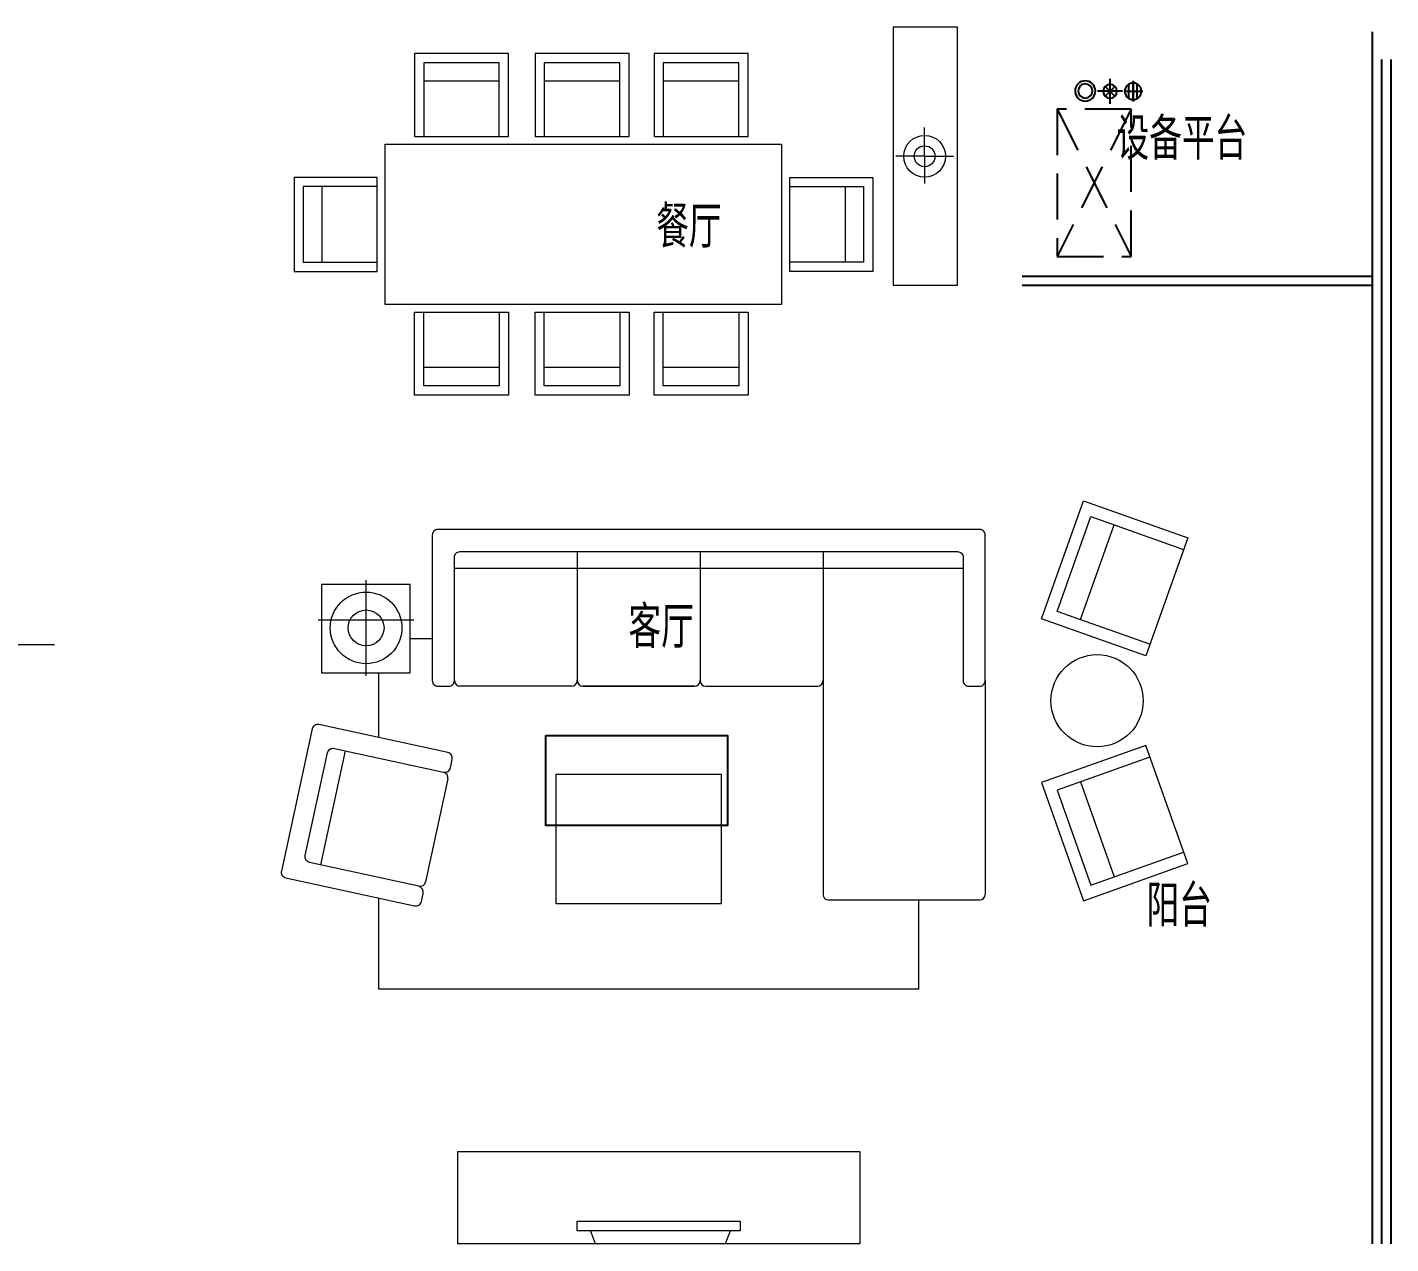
# Model space of a CAD drawing. Extents: x 72956 to 162056, y -6841 to 35159.
# Drawn here: x 132353 to 139751, y 12938 to 19538 of the extents above; entities that cross this region are included whole.
import ezdxf

# ---------------------------------------------------------------- set-up
doc = ezdxf.new("R2010")
doc.units = 0
doc.header["$LTSCALE"] = 1000
doc.header["$MEASUREMENT"] = 0
doc.linetypes.add('DASH', pattern=[0.35, 0.25, -0.1])
doc.layers.get('0').update_dxf_attribs({"linetype": 'CONTINUOUS'})
for name, color, linetype in [('-厨卫', 154, 'CONTINUOUS'), ('-文字', 7, 'CONTINUOUS'), ('-阳台栏杆', 152, 'CONTINUOUS'), ('A-AD-ARCH-AXIS', 1, 'CONTINUOUS'), ('A-AE-PIPE-ROOF', 10, 'CONTINUOUS'), ('A-AE-PIPE-SMAL', 51, 'CONTINUOUS'), ('A-WE-HOLE-TOLT', 14, 'CONTINUOUS'), ('AC', 33, 'CONTINUOUS'), ('fenshua', 233, 'CONTINUOUS'), ('改动', 1, 'CONTINUOUS')]:
    doc.layers.add(name, color=color, linetype=linetype)
doc.layers.add('-家具', color=44, linetype='CONTINUOUS', lineweight=9)
doc.styles.add('样式 1', font='SIMHEI.TTF', dxfattribs={"width": 0.65, "height": 500})

# ---------------------------------------------------------------- blocks, each defined once
blk = doc.blocks.new('4565767887yhj')
at = {"layer": 'AC', "linetype": 'DASH'}
for p, q in [((280735.2, 132575), (279935.2, 132175)), ((280735.2, 132175), (279935.2, 132575))]:
    blk.add_line(p, q, dxfattribs=at)
blk.add_lwpolyline([(279935.2, 132575), (280735.2, 132575), (280735.2, 132175), (279935.2, 132175)], close=True, dxfattribs=at)
blk = doc.blocks.new('w-p-r')
for radius in [55, 38.5]:
    blk.add_circle((0, 0), radius)
blk = doc.blocks.new('kongtiao')
at = {"layer": 'A-AD-ARCH-AXIS'}
for p, q in [((113322.9, 10563.1), (113322.9, 10666.3)), ((113379, 10613.6), (113268.4, 10613.6)), ((113322.9, 10556.3), (113322.9, 10420.8)), ((113255.2, 10488.6), (113390.7, 10488.6))]:
    blk.add_line(p, q, dxfattribs=at)
at = {"layer": 'A-AE-PIPE-SMAL'}
for p, q in [((113349.5, 10515.1), (113296.4, 10462.1)), ((113296.4, 10515.1), (113349.5, 10462.1)), ((113322.9, 10526.1), (113322.9, 10451.1)), ((113285.4, 10488.6), (113360.4, 10488.6))]:
    blk.add_line(p, q, dxfattribs=at)
blk.add_circle((113322.9, 10488.6), 37.5, dxfattribs=at)
at = {"layer": 'A-WE-HOLE-TOLT'}
for p, q in [((113279.9, 10613.6), (113369.9, 10613.6)), ((113284, 10591.1), (113361.9, 10591.1)), ((113285.9, 10636.1), (113363.8, 10636.1))]:
    blk.add_line(p, q, dxfattribs=at)
blk.add_circle((113322.9, 10613.6), 45, dxfattribs=at)
at = {"layer": 'A-AE-PIPE-ROOF'}
blk.add_blockref('w-p-r', (113324.9, 10354), dxfattribs=at)
at = {"layer": '改动', "linetype": 'ByBlock'}
blk.add_blockref('4565767887yhj', (-167508.4, -121972.7), dxfattribs=at)
blk = doc.blocks.new('jj')
at = {"layer": '-家具'}
for q in [(180211.2, 139887.1, 23437.5), (180211.2, 139887.1, 23437.5), (180054.7, 139730.6, 23437.5), (180054.7, 139730.6, 23437.5), (180211.2, 139582.6, 23437.5), (180367.7, 139730.6, 23437.5), (180367.7, 139730.6, 23437.5), (180211.2, 139582.6, 23437.5)]:
    blk.add_line((180211.2, 139730.6, 23437.5), q, dxfattribs=at)
at = {"layer": '-家具', "elevation": 23437.5}
blk.add_lwpolyline([(180389.8, 140430.6), (180039.8, 140430.6), (180039.8, 139030.6), (180389.8, 139030.6)], close=True, dxfattribs=at)
at = {"layer": '-家具'}
for radius in [113.4, 113.4, 56.7, 56.7]:
    blk.add_circle((180211.2, 139730.6, 23437.5), radius, dxfattribs=at)
blk = doc.blocks.new('o')
at = {"layer": '-家具'}
for p, q in [((180845, 137146, 23437.5), (181072.8, 137786.7, 23437.5)), ((181072.8, 137786.7, 23437.5), (181638.2, 137585.8, 23437.5)), ((180930.2, 137186.5, 23437.5), (181113.3, 137701.6, 23437.5)), ((181113.3, 137701.6, 23437.5), (181615.8, 137522.9, 23437.5)), ((181055.8, 137141.8, 23437.5), (181238.9, 137656.9, 23437.5)), ((181638.2, 137585.8, 23437.5), (181410.4, 136945, 23437.5)), ((181432.7, 137007.9, 23437.5), (180930.2, 137186.5, 23437.5)), ((181410.4, 136945, 23437.5), (180845, 137146, 23437.5)), ((181410.4, 136458.5, 23437.5), (180845, 136257.5, 23437.5)), ((181638.2, 135817.8, 23437.5), (181410.4, 136458.5, 23437.5)), ((181432.7, 136395.7, 23437.5), (180930.2, 136217, 23437.5)), ((181055.8, 136261.7, 23437.5), (181238.9, 135746.6, 23437.5)), ((180845, 136257.5, 23437.5), (181072.8, 135616.8, 23437.5)), ((180930.2, 136217, 23437.5), (181113.3, 135701.9, 23437.5)), ((181072.8, 135616.8, 23437.5), (181638.2, 135817.8, 23437.5)), ((181113.3, 135701.9, 23437.5), (181615.8, 135880.6, 23437.5))]:
    blk.add_line(p, q, dxfattribs=at)
blk.add_circle((181146.8, 136701.8, -122332), 250.2, dxfattribs=at)
blk = doc.blocks.new('p')
at = {"layer": '-家具'}
for p, q in [((177971.6, 137510.6, 23437.5), (177971.6, 136810.6, 23437.5)), ((178638.2, 137510.6, 23437.5), (178638.2, 136810.6, 23437.5)), ((179304.9, 137510.6, 23437.5), (179304.9, 135650.6, 23437.5)), ((180064.9, 137480.6, 23437.5), (180064.9, 136810.6, 23437.5)), ((177304.9, 137420.6, 23437.5), (180064.9, 137420.6, 23437.5)), ((177064.4, 137332.5, 23437.5), (176584.4, 137332.5, 23437.5)), ((176584.4, 137332.5, 23437.5), (176584.4, 136852.5, 23437.5)), ((176825.9, 136837.7, 23437.5), (176825.9, 137356.1, 23437.5)), ((177064.4, 136852.5, 23437.5), (177064.4, 137332.5, 23437.5)), ((177085.1, 137139.3, 23437.5), (176566.7, 137139.3, 23437.5)), ((176584.4, 136852.5, 23437.5), (177064.4, 136852.5, 23437.5)), ((177941.6, 136780.6, 23437.5), (177334.9, 136780.6, 23437.5)), ((178001.6, 136780.6, 23437.5), (178608.2, 136780.6, 23437.5)), ((178608.2, 136780.6, 23437.5), (178001.6, 136780.6, 23437.5)), ((178668.2, 136780.6, 23437.5), (179274.9, 136780.6, 23437.5)), ((180184.9, 136810.6, 23437.5), (180184.9, 135650.6, 23437.5)), ((176580, 135811.1, 28582.3), (176714.4, 136429.9, 28582.3)), ((176653.6, 136443.1, 28582.3), (177246.2, 136314.1, 28582.3)), ((177270, 136277.2, 28582.3), (177148.7, 135719.2, 28582.3)), ((179334.9, 135620.6, 23437.5), (180154.9, 135620.6, 23437.5))]:
    blk.add_line(p, q, dxfattribs=at)
for points, elevation in [([(180094.9, 136780.6), (180154.9, 136780.6, 0.414214), (180184.9, 136810.6), (180184.9, 137600.6, 0.414214), (180154.9, 137630.6), (177214.9, 137630.6, 0.414214), (177184.9, 137600.6), (177184.9, 136810.6, 0.414214), (177214.9, 136780.6), (177274.9, 136780.6, 0.414214), (177304.9, 136810.6), (177304.9, 137480.6, -0.414214), (177334.9, 137510.6), (180034.9, 137510.6, -0.414214), (180064.9, 137480.6), (180064.9, 136810.6, 0.414214)], 23437.5), ([(177283.1, 136337.9), (177293, 136383.5, 0.414214), (177269.2, 136420.5), (176570.3, 136572.2, 0.414214), (176533.3, 136548.4), (176366, 135777.7, 0.414214), (176389.8, 135740.7), (177088.8, 135589, 0.414214), (177125.8, 135612.8), (177134.6, 135653.3, 0.380424), (177111.7, 135695.4), (176519.2, 135824.3, -0.414214), (176495.4, 135861.3), (176616.6, 136419.3, -0.414214), (176653.6, 136443.1), (177246.2, 136314.1, 0.414214)], 28582.3)]:
    blk.add_lwpolyline(points, format="xyb", close=True, dxfattribs=dict(at, elevation=elevation))
at = {"layer": '-家具', "elevation": 23437.5}
for points in [[(177184.9, 137036.8), (177064.4, 137036.8)], [(176893.5, 136852.5), (176893.5, 136502.1)], [(176893.5, 135631.4), (176893.5, 135137.9), (179824.9, 135137.9), (179824.9, 135620.6)]]:
    blk.add_lwpolyline(points, dxfattribs=at)
blk.add_lwpolyline([(178754.9, 136302.3), (177854.9, 136302.3), (177854.9, 135602.3), (178754.9, 135602.3)], close=True, dxfattribs=at)
at = {"layer": '-家具'}
for radius in [194.4, 97.2]:
    blk.add_circle((176825.9, 137096.9, 23437.5), radius, dxfattribs=at)
for centre, radius, start, end in [((177334.9, 136810.6, 23437.5), 30, 180, 270), ((177941.6, 136810.6, 23437.5), 30, 270, 0), ((178001.6, 136810.6, 23437.5), 30, 180, 270), ((178001.6, 136810.6, 23437.5), 30, 180, 270), ((178608.2, 136810.6, 23437.5), 30, 270, 0), ((178668.2, 136810.6, 23437.5), 30, 180, 270), ((178668.2, 136810.6, 23437.5), 30, 180, 270), ((179274.9, 136810.6, 23437.5), 30, 270, 0), ((177252.8, 136344.5, 28582.3), 31.1, 257.75601, 347.75601), ((177252.8, 136344.5, 28582.3), 31.1, 257.75601, 347.75601), ((177239.6, 136283.8, 28582.3), 31.1, 347.75601, 77.75601), ((177118.3, 135725.8, 28582.3), 31.1, 257.75601, 347.75601), ((179334.9, 135650.6, 23437.5), 30, 180, 270), ((180154.9, 135650.6, 23437.5), 30, 270, 0)]:
    blk.add_arc(centre, radius, start, end, dxfattribs=at)
blk = doc.blocks.new('y')
at = {"layer": '-家具'}
for p, q in [((177321.7, 134330.6, 23437.5), (179505.3, 134330.6, 23437.5)), ((177321.7, 134330.6, 23437.5), (177321.7, 133830.6, 23437.5)), ((179505.3, 134330.6, 23437.5), (179505.3, 133830.6, 23437.5))]:
    blk.add_line(p, q, dxfattribs=at)
at = {"layer": '-家具', "extrusion": (0.000235387, 0.0043, 0.999991)}
for p, q in [((177971, 133953.5, 23437.6), (178856, 133953.5, 23437.4)), ((177971, 133901.5, 23437.9), (177971, 133953.5, 23437.6)), ((178856, 133901.5, 23437.6), (177971, 133901.5, 23437.9)), ((178069.7, 133830.6, 23437.9), (178044, 133901.6, 23437.6)), ((178800.3, 133899.1, 23437.4), (178774.6, 133830.6, 23437.7)), ((178856, 133953.5, 23437.4), (178856, 133901.5, 23437.6))]:
    blk.add_line(p, q, dxfattribs=at)
at = {"layer": '-家具', "elevation": 23437.5}
blk.add_lwpolyline([(179505.3, 133830.6), (177321.7, 133830.6)], dxfattribs=at)
blk = doc.blocks.new('A-6家具9')
at = {"layer": '-家具'}
for p, q in [((185761.1, 75264.6), (185761.1, 74814.6)), ((186271.1, 75264.6), (185761.1, 75264.6)), ((186271.1, 74814.6), (186271.1, 75264.6)), ((186415.5, 75264.6), (186415.5, 74814.6)), ((186925.5, 75264.6), (186415.5, 75264.6)), ((186925.5, 74814.6), (186925.5, 75264.6)), ((187061.1, 75264.6), (187061.1, 74814.6)), ((187571.1, 75264.6), (187061.1, 75264.6)), ((187571.1, 74814.6), (187571.1, 75264.6)), ((185811.1, 75214.6), (185811.1, 74814.6)), ((186221.1, 75214.6), (185811.1, 75214.6)), ((186221.1, 74814.6), (186221.1, 75214.6)), ((186465.5, 75214.6), (186465.5, 74814.6)), ((186875.5, 75214.6), (186465.5, 75214.6)), ((186875.5, 74814.6), (186875.5, 75214.6)), ((187111.1, 75214.6), (187111.1, 74814.6)), ((187521.1, 75214.6), (187111.1, 75214.6)), ((187521.1, 74814.6), (187521.1, 75214.6)), ((186221.1, 75114.6), (185811.1, 75114.6)), ((186875.5, 75114.6), (186465.5, 75114.6)), ((187521.1, 75114.6), (187111.1, 75114.6)), ((185761.1, 74814.6), (186271.1, 74814.6)), ((186415.5, 74814.6), (186925.5, 74814.6)), ((187061.1, 74814.6), (187571.1, 74814.6)), ((185557.8, 74593.1), (185107.8, 74593.1)), ((185107.8, 74593.1), (185107.8, 74083.1)), ((185557.8, 74083.1), (185557.8, 74593.1)), ((187797.5, 74593.1), (188247.5, 74593.1)), ((187797.5, 74083.1), (187797.5, 74593.1)), ((188247.5, 74593.1), (188247.5, 74083.1)), ((185557.8, 74543.1), (185157.8, 74543.1)), ((185157.8, 74543.1), (185157.8, 74133.1)), ((185257.8, 74543.1), (185257.8, 74133.1)), ((187797.5, 74543.1), (188197.5, 74543.1)), ((188097.5, 74543.1), (188097.5, 74133.1)), ((188197.5, 74543.1), (188197.5, 74133.1)), ((185157.8, 74133.1), (185557.8, 74133.1)), ((188197.5, 74133.1), (187797.5, 74133.1)), ((185107.8, 74083.1), (185557.8, 74083.1)), ((188247.5, 74083.1), (187797.5, 74083.1)), ((185761.1, 73411.6), (185761.1, 73861.6)), ((185761.1, 73861.6), (186271.1, 73861.6)), ((185811.1, 73461.6), (185811.1, 73861.6)), ((186221.1, 73861.6), (186221.1, 73461.6)), ((186271.1, 73861.6), (186271.1, 73411.6)), ((186415.5, 73411.6), (186415.5, 73861.6)), ((186415.5, 73861.6), (186925.5, 73861.6)), ((186465.5, 73461.6), (186465.5, 73861.6)), ((186875.5, 73861.6), (186875.5, 73461.6)), ((186925.5, 73861.6), (186925.5, 73411.6)), ((187061.1, 73411.6), (187061.1, 73861.6)), ((187061.1, 73861.6), (187571.1, 73861.6)), ((187111.1, 73461.6), (187111.1, 73861.6)), ((187521.1, 73861.6), (187521.1, 73461.6)), ((187571.1, 73861.6), (187571.1, 73411.6)), ((186221.1, 73561.6), (185811.1, 73561.6)), ((186875.5, 73561.6), (186465.5, 73561.6)), ((187521.1, 73561.6), (187111.1, 73561.6)), ((186221.1, 73461.6), (185811.1, 73461.6)), ((186875.5, 73461.6), (186465.5, 73461.6)), ((187521.1, 73461.6), (187111.1, 73461.6)), ((186271.1, 73411.6), (185761.1, 73411.6)), ((186925.5, 73411.6), (186415.5, 73411.6)), ((187571.1, 73411.6), (187061.1, 73411.6)), ((183807.6, 72057.5), (182007.6, 72057.5))]:
    blk.add_line(p, q, dxfattribs=at)
blk.add_lwpolyline([(187752.7, 74773.1), (187752.7, 73903.1), (185602.7, 73903.1), (185602.7, 74773.1)], close=True, dxfattribs=at)
for name, p in [('jj', (8317.8, -65023, -23437.5)), ('o', (8317.8, -64948.1, -23437.5)), ('p', (8672.7, -64948.1, -23437.5)), ('y', (8672.7, -65023.1, -23437.5))]:
    blk.add_blockref(name, p, dxfattribs=at)

msp = doc.modelspace()

# ---------------------------------------------------------------- linework, layer by layer
at = {"layer": '-文字'}
msp.add_lwpolyline([(135167.167, 15695.148), (136151.659, 15695.148), (136151.659, 15207.067), (135167.167, 15207.067)], close=True, dxfattribs=at)
at = {"layer": '-阳台栏杆'}
for points in [[(139650.748, 19513.456), (139650.748, 12938.456)], [(139700.748, 19363.456), (139700.748, 12938.456)], [(139750.748, 19363.456), (139750.748, 12938.456)], [(137750.748, 18188.456), (139650.748, 18188.456)], [(137750.748, 18138.456), (139650.748, 18138.456)]]:
    msp.add_lwpolyline(points, dxfattribs=at)

# ---------------------------------------------------------------- block references
at = {"layer": '-厨卫'}
msp.add_blockref('A-6家具9', (-51306.882, -55869.08), dxfattribs=at)
at = {"layer": 'fenshua', "xscale": -1, "rotation": 270}
msp.add_blockref('kongtiao', (127739.469, -94131.969), dxfattribs=at)

# ---------------------------------------------------------------- texts
at = {"layer": '-文字', "char_height": 200, "width": 1860.46542, "style": '样式 1'}
for s, insert, attachment_point in [('{\\fSimHei|b0|i0|c134|p2;设备平台}', (138972.26, 19041.513), 3), ('{\\fSimHei|b0|i0|c134|p2;餐厅}', (136120.421, 18564.112), 3), ('{\\fSimHei|b0|i0|c134|p2;客厅}', (135969.707, 16170.985), 9), ('{\\fSimHei|b0|i0|c134|p2;阳台}', (138780.828, 14880.36), 3)]:
    msp.add_mtext(s, dxfattribs=dict(at, insert=insert, attachment_point=attachment_point))

doc.saveas('drawing.dxf')
